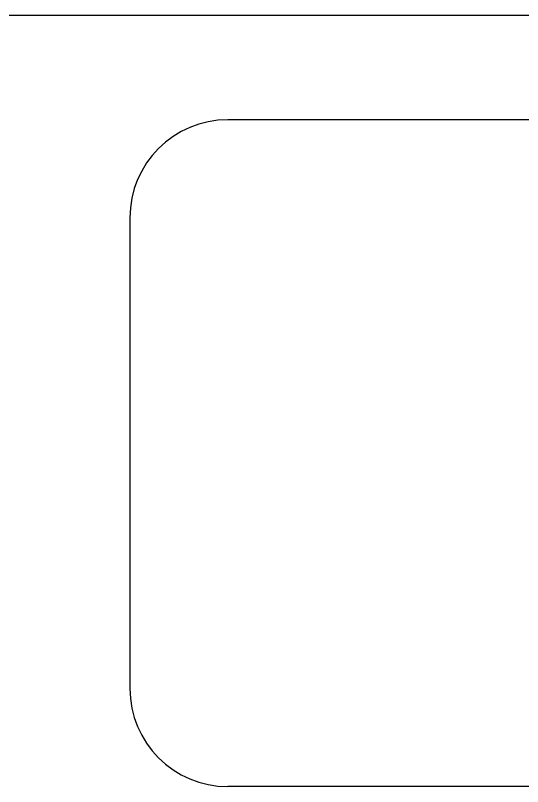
# Model space of a CAD drawing. Header units: millimetres. Extents: x -9 to 276, y -90 to 14.
# Drawn here: x 161.68 to 172.41, y -7.05 to 9.25 of the extents above; entities that cross this region are included whole.
import ezdxf

# ---------------------------------------------------------------- set-up
doc = ezdxf.new("R2010")
doc.units = ezdxf.units.MM
doc.layers.add('BLACK', color=7, linetype='CONTINUOUS')

msp = doc.modelspace()

# ---------------------------------------------------------------- linework, layer by layer
at = {"layer": 'BLACK', "linetype": 'Continuous'}
for p, q in [((164.388907, 9.25), (149.460492, 9.250001)), ((167.706332, 9.25), (164.388907, 9.25)), ((167.706333, 9.25), (167.706332, 9.25)), ((169.365045, 9.25), (167.706333, 9.25)), ((169.733649, 9.249998), (169.365045, 9.25)), ((171.023758, 9.25), (169.733649, 9.249998)), ((171.366027, 9.250006), (171.023758, 9.25)), ((171.825881, 9.250014), (171.366027, 9.250006)), ((172.68247, 9.25), (171.825881, 9.250014)), ((176.7279, 7.0459), (166.177899, 7.0459)), ((164.1029, 4.9709), (164.1029, -4.979101)), ((176.7279, -7.0541), (166.1779, -7.0541))]:
    msp.add_line(p, q, dxfattribs=at)
at = {"layer": 'BLACK'}
for centre, radius, start, end in [((166.177904, 4.970896), 2.075004, 90.0001381, 179.9998896), ((166.177902, -4.979098), 2.075002, 180.0000828, 269.9999448)]:
    msp.add_arc(centre, radius, start, end, dxfattribs=at)

doc.saveas('drawing.dxf')
